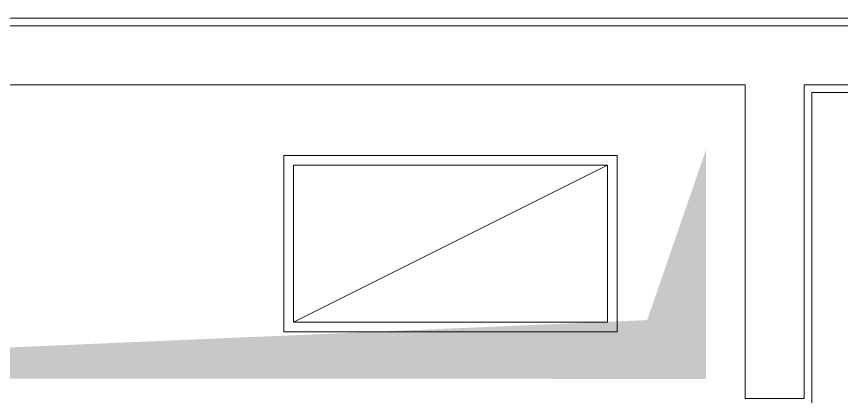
# Model space of a CAD drawing. Extents: x -1417 to 34975, y -245 to 8298.
# Drawn here: x 24195.1 to 24405.4, y 663 to 759.9 of the extents above; entities that cross this region are included whole.
import ezdxf

# ---------------------------------------------------------------- set-up
doc = ezdxf.new("R2010")
doc.units = 0
for name, color, linetype, lineweight in [('00', 9, 'Continuous', 9), ('06D', 9, 'Continuous', 9), ('09D', 9, 'Continuous', 9), ('14', 9, 'Continuous', 9)]:
    doc.layers.add(name, color=color, linetype=linetype, lineweight=lineweight)

msp = doc.modelspace()

# ---------------------------------------------------------------- linework, layer by layer
at = {"layer": '00'}
msp.add_lwpolyline([(24395.84, 662.5), (24380.84, 662.5), (24380.84, 742.5), (23815.84, 742.5), (23815.84, 662.5), (23795.84, 662.5), (23795.84, 1012.5), (23815.84, 1012.5), (23815.84, 757.5), (24470.84, 757.5), (24470.84, 742.5), (24395.84, 742.5), (24395.84, 662.5)], dxfattribs=at)
at = {"layer": '06D'}
for points in [[(24348.21, 679.49), (24263.21, 679.49), (24263.21, 724.49), (24348.21, 724.49)], [(24265.71, 721.99), (24345.71, 721.99), (24345.71, 681.99), (24265.71, 681.99)]]:
    msp.add_lwpolyline(points, close=True, dxfattribs=at)
msp.add_lwpolyline([(24265.71, 681.99), (24345.71, 721.99)], dxfattribs=at)
at = {"layer": '09D'}
msp.add_solid([(24370.84, 725.95), (24370.84, 667.5), (24355.84, 682.5), (24010.84, 667.71)], dxfattribs=at)
at = {"layer": '14'}
msp.add_lwpolyline([(23817.84, 759.5), (24472.84, 759.5), (24472.84, 740.5), (24397.84, 740.5), (24397.84, 475.5), (24376.84, 475.5), (24376.84, 620.5), (23847.84, 620.5)], dxfattribs=at)

doc.saveas('drawing.dxf')
